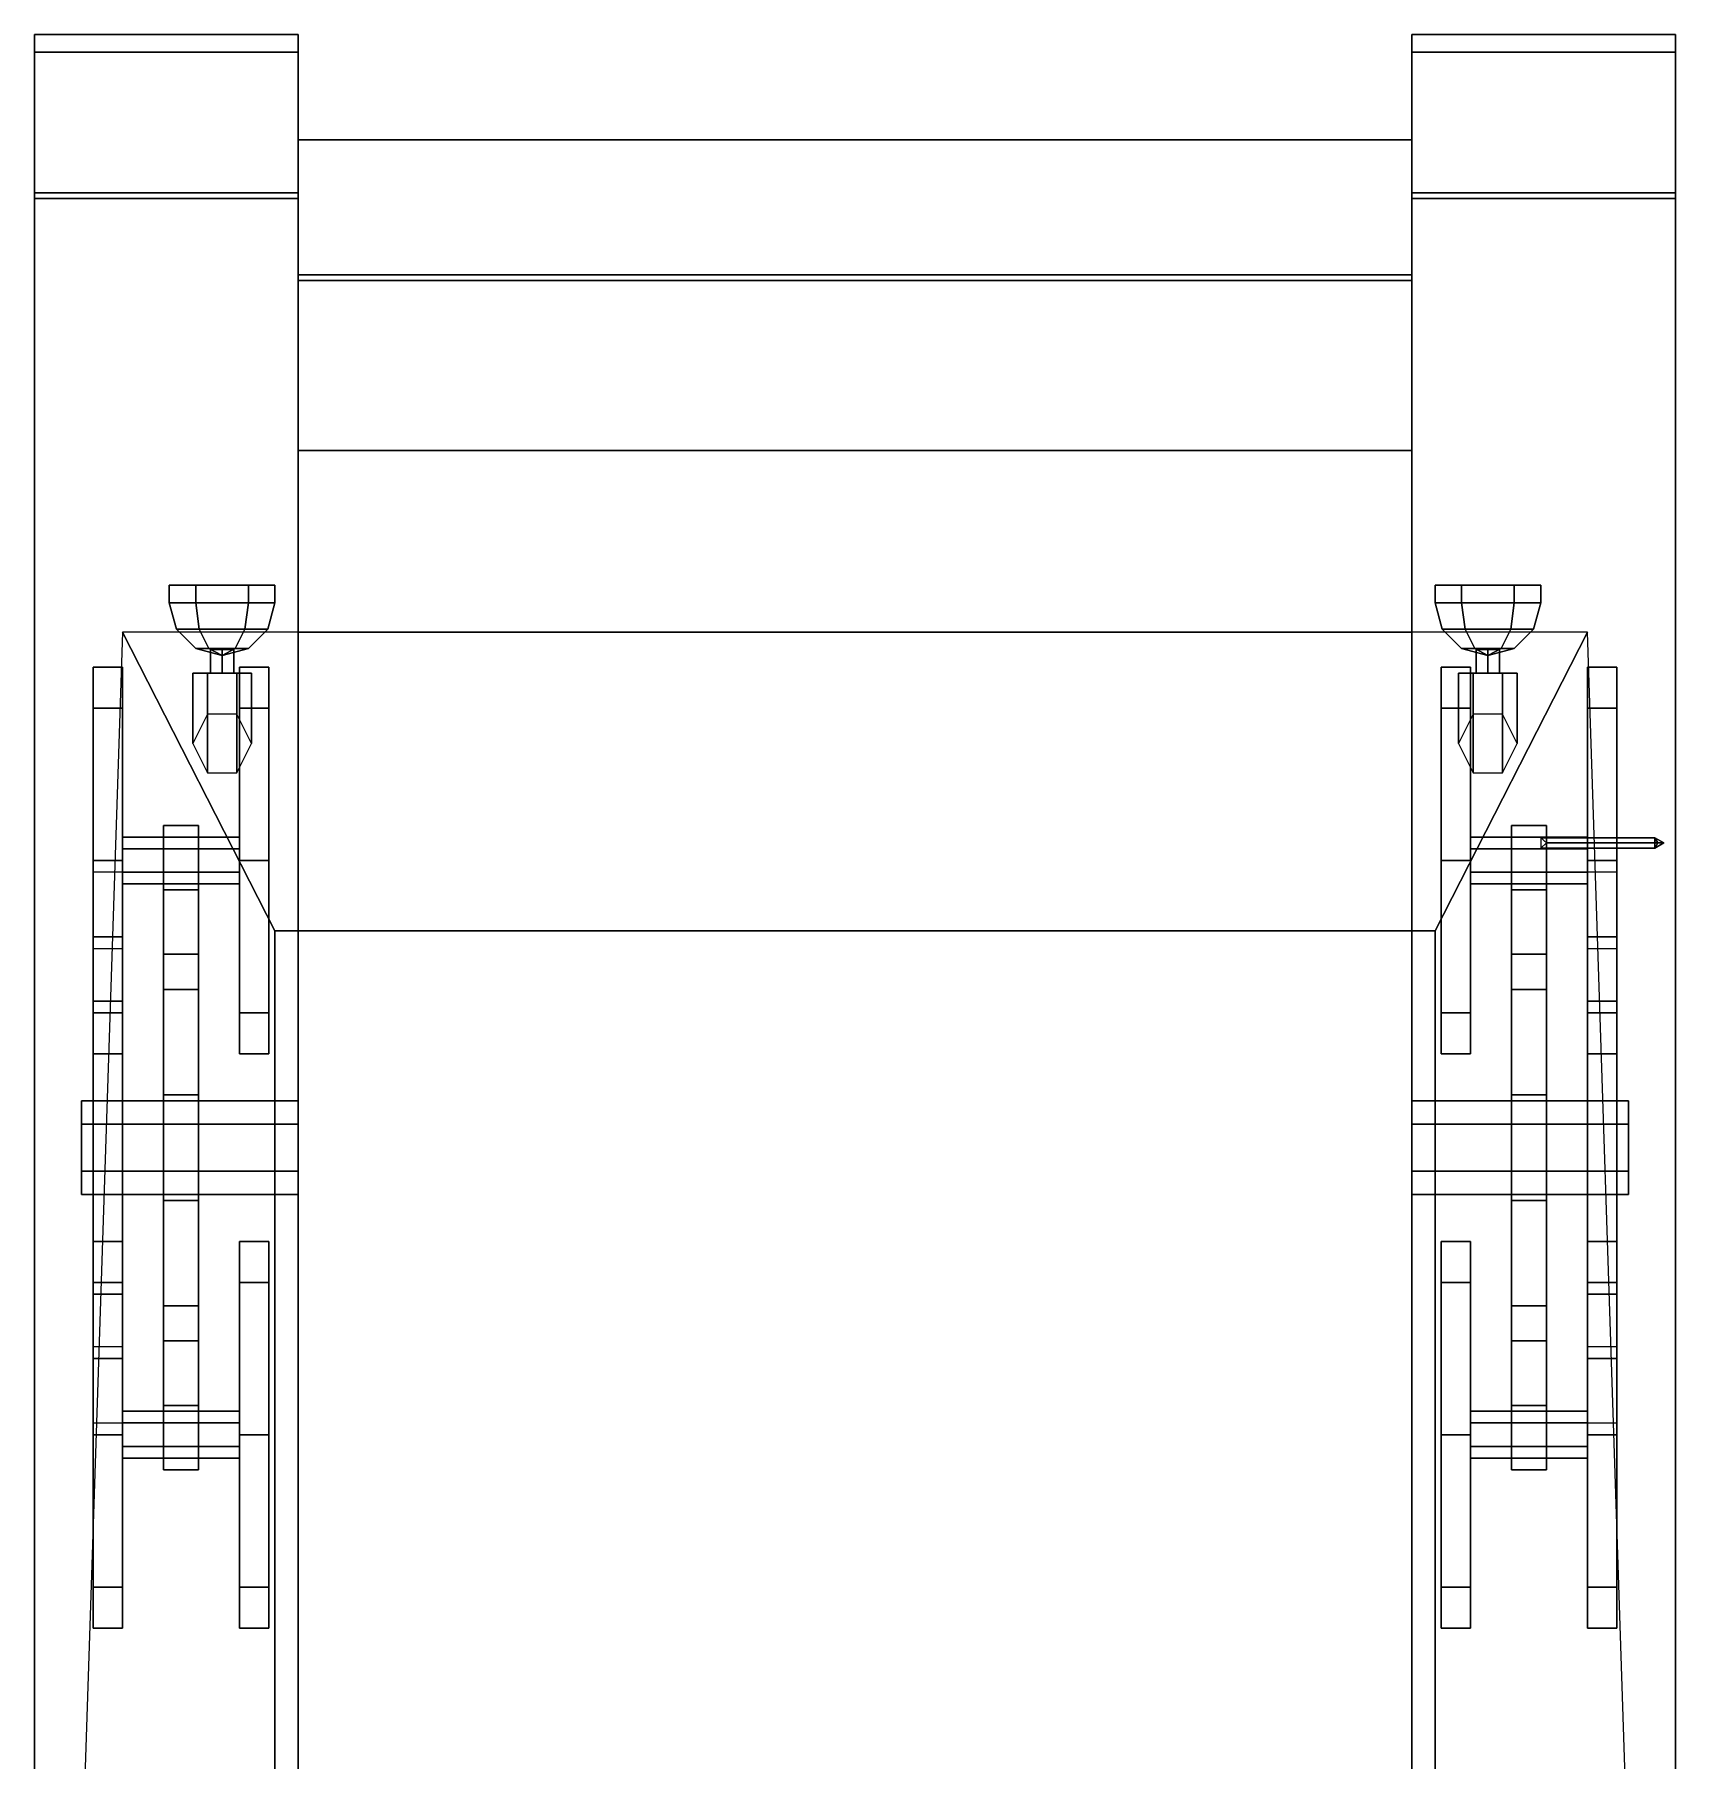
# Model space of a CAD drawing. Extents: x -1.4 to 1.4, y -3.02 to 2.87.
# Drawn here: x -1.4 to 1.4, y -0.076 to 2.87 of the extents above; entities that cross this region are included whole.
import ezdxf

# ---------------------------------------------------------------- set-up
doc = ezdxf.new("R2010")
doc.units = 0
doc.layers.get('0').update_dxf_attribs({"linetype": 'CONTINUOUS'})
doc.layers.add('BOGEY', color=5, linetype='CONTINUOUS')
doc.layers.add('MUDGUARDS', color=6, linetype='CONTINUOUS')

msp = doc.modelspace()

# ---------------------------------------------------------------- linework, layer by layer
for points in [[(-0.95, 2.46, 0.5), (-0.95, 2.16, 0.42), (-0.95, 2.45, 1.19), (-0.95, 2.69, 0.86)], [(-0.95, 2.69, 0.86), (-0.95, 2.45, 1.19), (0.95, 2.45, 1.19), (0.95, 2.69, 0.86)], [(0.95, 2.69, 0.86), (0.95, 2.46, 0.5), (-0.95, 2.46, 0.5), (-0.95, 2.69, 0.86)], [(0.95, 2.45, 1.19), (0.95, 2.16, 0.42), (0.95, 2.46, 0.5), (0.95, 2.69, 0.86)], [(0.95, 2.46, 0.5), (0.95, 2.16, 0.42), (-0.95, 2.16, 0.42), (-0.95, 2.46, 0.5)], [(-0.95, 2.16, 0.42), (-0.95, 1.85, 0.42), (-0.95, 1.85, 1.29), (-0.95, 2.45, 1.19)], [(-0.95, 2.45, 1.19), (-0.95, 1.85, 1.29), (0.95, 1.85, 1.29), (0.95, 2.45, 1.19)], [(0.95, 1.85, 1.29), (0.95, 1.85, 0.42), (0.95, 2.16, 0.42), (0.95, 2.45, 1.19)], [(0.95, 2.16, 0.42), (0.95, -2.16, 0.42), (-0.95, -2.16, 0.42), (-0.95, 2.16, 0.42)], [(-0.99, 1.93, 1.46), (-1.17, 1.93, 1.46), (-1.125, 1.93, 1.5379), (-1.035, 1.93, 1.5379)], [(-1.125, 1.93, 1.5379), (-1.17, 1.93, 1.46), (-1.17, 1.9, 1.46), (-1.125, 1.9, 1.5379)], [(-1.035, 1.93, 1.3821), (-1.125, 1.93, 1.3821), (-1.17, 1.93, 1.46), (-0.99, 1.93, 1.46)], [(-1.17, 1.93, 1.46), (-1.125, 1.93, 1.3821), (-1.125, 1.9, 1.3821), (-1.17, 1.9, 1.46)], [(-1.125, 1.93, 1.3821), (-1.035, 1.93, 1.3821), (-1.035, 1.9, 1.3821), (-1.125, 1.9, 1.3821)], [(-1.035, 1.93, 1.5379), (-1.125, 1.93, 1.5379), (-1.125, 1.9, 1.5379), (-1.035, 1.9, 1.5379)], [(-0.99, 1.93, 1.46), (-1.035, 1.93, 1.5379), (-1.035, 1.9, 1.5379), (-0.99, 1.9, 1.46)], [(-1.035, 1.93, 1.3821), (-0.99, 1.93, 1.46), (-0.99, 1.9, 1.46), (-1.035, 1.9, 1.3821)], [(1.035, 1.93, 1.5379), (0.99, 1.93, 1.46), (0.99, 1.9, 1.46), (1.035, 1.9, 1.5379)], [(0.99, 1.93, 1.46), (1.035, 1.93, 1.3821), (1.035, 1.9, 1.3821), (0.99, 1.9, 1.46)], [(1.17, 1.93, 1.46), (0.99, 1.93, 1.46), (1.035, 1.93, 1.5379), (1.125, 1.93, 1.5379)], [(1.125, 1.93, 1.3821), (1.035, 1.93, 1.3821), (0.99, 1.93, 1.46), (1.17, 1.93, 1.46)], [(1.125, 1.93, 1.5379), (1.035, 1.93, 1.5379), (1.035, 1.9, 1.5379), (1.125, 1.9, 1.5379)], [(1.035, 1.93, 1.3821), (1.125, 1.93, 1.3821), (1.125, 1.9, 1.3821), (1.035, 1.9, 1.3821)], [(1.17, 1.93, 1.46), (1.125, 1.93, 1.5379), (1.125, 1.9, 1.5379), (1.17, 1.9, 1.46)], [(1.125, 1.93, 1.3821), (1.17, 1.93, 1.46), (1.17, 1.9, 1.46), (1.125, 1.9, 1.3821)], [(-1.119, 1.855, 1.5275), (-1.125, 1.9, 1.5379), (-1.17, 1.9, 1.46), (-1.1579, 1.855, 1.46)], [(-1.1579, 1.855, 1.46), (-1.17, 1.9, 1.46), (-1.125, 1.9, 1.3821), (-1.119, 1.855, 1.3925)], [(-1.119, 1.855, 1.3925), (-1.125, 1.9, 1.3821), (-1.035, 1.9, 1.3821), (-1.041, 1.855, 1.3925)], [(-1.041, 1.855, 1.5275), (-1.035, 1.9, 1.5379), (-1.125, 1.9, 1.5379), (-1.119, 1.855, 1.5275)], [(-1.0021, 1.855, 1.46), (-0.99, 1.9, 1.46), (-1.035, 1.9, 1.5379), (-1.041, 1.855, 1.5275)], [(-1.041, 1.855, 1.3925), (-1.035, 1.9, 1.3821), (-0.99, 1.9, 1.46), (-1.0021, 1.855, 1.46)], [(1.0021, 1.855, 1.46), (0.99, 1.9, 1.46), (1.035, 1.9, 1.3821), (1.041, 1.855, 1.3925)], [(1.041, 1.855, 1.5275), (1.035, 1.9, 1.5379), (0.99, 1.9, 1.46), (1.0021, 1.855, 1.46)], [(1.041, 1.855, 1.3925), (1.035, 1.9, 1.3821), (1.125, 1.9, 1.3821), (1.119, 1.855, 1.3925)], [(1.119, 1.855, 1.5275), (1.125, 1.9, 1.5379), (1.035, 1.9, 1.5379), (1.041, 1.855, 1.5275)], [(1.119, 1.855, 1.3925), (1.125, 1.9, 1.3821), (1.17, 1.9, 1.46), (1.1579, 1.855, 1.46)], [(1.1579, 1.855, 1.46), (1.17, 1.9, 1.46), (1.125, 1.9, 1.5379), (1.119, 1.855, 1.5275)], [(-1.25, 1.85, 1.29), (-1.33, -0.59, 1.16), (-0.99, -0.59, 1.76), (-0.99, 1.34, 1.76)], [(0.99, 1.34, 1.76), (1.25, 1.85, 1.29), (-1.25, 1.85, 1.29), (-0.99, 1.34, 1.76)], [(-1.1025, 1.8221, 1.499), (-1.119, 1.855, 1.5275), (-1.1579, 1.855, 1.46), (-1.125, 1.8221, 1.46)], [(-1.125, 1.8221, 1.46), (-1.1579, 1.855, 1.46), (-1.119, 1.855, 1.3925), (-1.1025, 1.8221, 1.421)], [(-1.1025, 1.8221, 1.421), (-1.119, 1.855, 1.3925), (-1.041, 1.855, 1.3925), (-1.0575, 1.8221, 1.421)], [(-1.0575, 1.8221, 1.499), (-1.041, 1.855, 1.5275), (-1.119, 1.855, 1.5275), (-1.1025, 1.8221, 1.499)], [(-1.035, 1.8221, 1.46), (-1.0021, 1.855, 1.46), (-1.041, 1.855, 1.5275), (-1.0575, 1.8221, 1.499)], [(-1.0575, 1.8221, 1.421), (-1.041, 1.855, 1.3925), (-1.0021, 1.855, 1.46), (-1.035, 1.8221, 1.46)], [(-0.95, 1.85, 0.42), (-0.95, -0.59, 0.42), (-0.95, -0.59, 1.16), (-0.95, 1.85, 1.29)], [(0.95, -0.59, 1.16), (0.95, -0.59, 0.42), (0.95, 1.85, 0.42), (0.95, 1.85, 1.29)], [(0.99, -0.59, 1.76), (1.33, -0.59, 1.16), (1.25, 1.85, 1.29), (0.99, 1.34, 1.76)], [(1.035, 1.8221, 1.46), (1.0021, 1.855, 1.46), (1.041, 1.855, 1.3925), (1.0575, 1.8221, 1.421)], [(1.0575, 1.8221, 1.499), (1.041, 1.855, 1.5275), (1.0021, 1.855, 1.46), (1.035, 1.8221, 1.46)], [(1.0575, 1.8221, 1.421), (1.041, 1.855, 1.3925), (1.119, 1.855, 1.3925), (1.1025, 1.8221, 1.421)], [(1.1025, 1.8221, 1.499), (1.119, 1.855, 1.5275), (1.041, 1.855, 1.5275), (1.0575, 1.8221, 1.499)], [(1.1025, 1.8221, 1.421), (1.119, 1.855, 1.3925), (1.1579, 1.855, 1.46), (1.125, 1.8221, 1.46)], [(1.125, 1.8221, 1.46), (1.1579, 1.855, 1.46), (1.119, 1.855, 1.5275), (1.1025, 1.8221, 1.499)], [(-1.08, 1.81, 1.46), (-1.1025, 1.8221, 1.499), (-1.125, 1.8221, 1.46), (-1.08, 1.81, 1.46)], [(-1.08, 1.81, 1.46), (-1.125, 1.8221, 1.46), (-1.1025, 1.8221, 1.421), (-1.08, 1.81, 1.46)], [(-1.08, 1.81, 1.46), (-1.0575, 1.8221, 1.499), (-1.1025, 1.8221, 1.499), (-1.08, 1.81, 1.46)], [(-1.08, 1.81, 1.46), (-1.1025, 1.8221, 1.421), (-1.0575, 1.8221, 1.421), (-1.08, 1.81, 1.46)], [(-1.1, 1.82, 1.46), (-1.08, 1.82, 1.44), (-1.08, 1.78, 1.44), (-1.1, 1.78, 1.46)], [(-1.08, 1.82, 1.48), (-1.1, 1.82, 1.46), (-1.1, 1.78, 1.46), (-1.08, 1.78, 1.48)], [(-1.08, 1.81, 1.46), (-1.035, 1.8221, 1.46), (-1.0575, 1.8221, 1.499), (-1.08, 1.81, 1.46)], [(-1.08, 1.81, 1.46), (-1.0575, 1.8221, 1.421), (-1.035, 1.8221, 1.46), (-1.08, 1.81, 1.46)], [(-1.08, 1.82, 1.44), (-1.06, 1.82, 1.46), (-1.06, 1.78, 1.46), (-1.08, 1.78, 1.44)], [(-1.06, 1.82, 1.46), (-1.08, 1.82, 1.48), (-1.08, 1.78, 1.48), (-1.06, 1.78, 1.46)], [(1.08, 1.81, 1.46), (1.035, 1.8221, 1.46), (1.0575, 1.8221, 1.421), (1.08, 1.81, 1.46)], [(1.08, 1.81, 1.46), (1.0575, 1.8221, 1.499), (1.035, 1.8221, 1.46), (1.08, 1.81, 1.46)], [(1.08, 1.81, 1.46), (1.0575, 1.8221, 1.421), (1.1025, 1.8221, 1.421), (1.08, 1.81, 1.46)], [(1.08, 1.81, 1.46), (1.1025, 1.8221, 1.499), (1.0575, 1.8221, 1.499), (1.08, 1.81, 1.46)], [(1.08, 1.82, 1.48), (1.06, 1.82, 1.46), (1.06, 1.78, 1.46), (1.08, 1.78, 1.48)], [(1.06, 1.82, 1.46), (1.08, 1.82, 1.44), (1.08, 1.78, 1.44), (1.06, 1.78, 1.46)], [(1.08, 1.81, 1.46), (1.1025, 1.8221, 1.421), (1.125, 1.8221, 1.46), (1.08, 1.81, 1.46)], [(1.08, 1.81, 1.46), (1.125, 1.8221, 1.46), (1.1025, 1.8221, 1.499), (1.08, 1.81, 1.46)], [(1.1, 1.82, 1.46), (1.08, 1.82, 1.48), (1.08, 1.78, 1.48), (1.1, 1.78, 1.46)], [(1.08, 1.82, 1.44), (1.1, 1.82, 1.46), (1.1, 1.78, 1.46), (1.08, 1.78, 1.44)], [(-1.03, 1.78, 1.46), (-1.13, 1.78, 1.46), (-1.105, 1.78, 1.5033), (-1.055, 1.78, 1.5033)], [(-1.105, 1.78, 1.5033), (-1.13, 1.78, 1.46), (-1.13, 1.66, 1.46), (-1.105, 1.61, 1.5033)], [(-1.055, 1.78, 1.4167), (-1.105, 1.78, 1.4167), (-1.13, 1.78, 1.46), (-1.03, 1.78, 1.46)], [(-1.13, 1.78, 1.46), (-1.105, 1.78, 1.4167), (-1.105, 1.71, 1.4167), (-1.13, 1.66, 1.46)], [(-1.105, 1.78, 1.4167), (-1.055, 1.78, 1.4167), (-1.055, 1.71, 1.4167), (-1.105, 1.71, 1.4167)], [(-1.055, 1.78, 1.5033), (-1.105, 1.78, 1.5033), (-1.105, 1.61, 1.5033), (-1.055, 1.61, 1.5033)], [(-1.03, 1.78, 1.46), (-1.055, 1.78, 1.5033), (-1.055, 1.61, 1.5033), (-1.03, 1.66, 1.46)], [(-1.055, 1.78, 1.4167), (-1.03, 1.78, 1.46), (-1.03, 1.66, 1.46), (-1.055, 1.71, 1.4167)], [(1.055, 1.78, 1.5033), (1.03, 1.78, 1.46), (1.03, 1.66, 1.46), (1.055, 1.61, 1.5033)], [(1.03, 1.78, 1.46), (1.055, 1.78, 1.4167), (1.055, 1.71, 1.4167), (1.03, 1.66, 1.46)], [(1.13, 1.78, 1.46), (1.03, 1.78, 1.46), (1.055, 1.78, 1.5033), (1.105, 1.78, 1.5033)], [(1.105, 1.78, 1.4167), (1.055, 1.78, 1.4167), (1.03, 1.78, 1.46), (1.13, 1.78, 1.46)], [(1.105, 1.78, 1.5033), (1.055, 1.78, 1.5033), (1.055, 1.61, 1.5033), (1.105, 1.61, 1.5033)], [(1.055, 1.78, 1.4167), (1.105, 1.78, 1.4167), (1.105, 1.71, 1.4167), (1.055, 1.71, 1.4167)], [(1.13, 1.78, 1.46), (1.105, 1.78, 1.5033), (1.105, 1.61, 1.5033), (1.13, 1.66, 1.46)], [(1.105, 1.78, 1.4167), (1.13, 1.78, 1.46), (1.13, 1.66, 1.46), (1.105, 1.71, 1.4167)], [(1.18, 1.49, 1.42), (1.17, 1.4987, 1.43), (1.365, 1.4987, 1.46), (1.38, 1.49, 1.46)], [(1.17, 1.4987, 1.43), (1.17, 1.4813, 1.43), (1.365, 1.4813, 1.46), (1.365, 1.4987, 1.46)], [(1.17, 1.4813, 1.43), (1.18, 1.49, 1.42), (1.38, 1.49, 1.46), (1.365, 1.4813, 1.46)], [(1.38, 1.49, 1.46), (1.365, 1.4987, 1.46), (1.37, 1.49, 3.28)], [(1.365, 1.4987, 1.46), (1.365, 1.4813, 1.46), (1.37, 1.49, 3.28)], [(1.365, 1.4813, 1.46), (1.38, 1.49, 1.46), (1.37, 1.49, 3.28)], [(-0.99, 1.34, 1.76), (-0.99, -0.59, 1.76), (0.99, -0.59, 1.76), (0.99, 1.34, 1.76)]]:
    msp.add_3dface(points)
at = {"layer": 'BOGEY'}
for points in [[(-1.25, 1.72, 0.32), (-1.25, 1.79, 0.27), (-1.3, 1.79, 0.27), (-1.3, 1.72, 0.32)], [(-1.3, 1.72, 0.17), (-1.3, 1.79, 0.22), (-1.25, 1.79, 0.22), (-1.25, 1.72, 0.17)], [(-1.25, 1.79, 0.27), (-1.25, 1.79, 0.22), (-1.3, 1.79, 0.22), (-1.3, 1.79, 0.27)], [(-1.3, 1.79, 0.27), (-1.3, 1.79, 0.22), (-1.3, 1.72, 0.17), (-1.3, 1.72, 0.32)], [(-1.25, 1.72, 0.17), (-1.25, 1.79, 0.22), (-1.25, 1.79, 0.27), (-1.25, 1.72, 0.32)], [(-1.05, 1.79, 0.27), (-1.05, 1.79, 0.22), (-1.05, 1.72, 0.17), (-1.05, 1.72, 0.32)], [(-1, 1.72, 0.32), (-1, 1.79, 0.27), (-1.05, 1.79, 0.27), (-1.05, 1.72, 0.32)], [(-1, 1.79, 0.27), (-1, 1.79, 0.22), (-1.05, 1.79, 0.22), (-1.05, 1.79, 0.27)], [(-1.05, 1.72, 0.17), (-1.05, 1.79, 0.22), (-1, 1.79, 0.22), (-1, 1.72, 0.17)], [(-1, 1.72, 0.17), (-1, 1.79, 0.22), (-1, 1.79, 0.27), (-1, 1.72, 0.32)], [(1.05, 1.72, 0.32), (1.05, 1.79, 0.27), (1, 1.79, 0.27), (1, 1.72, 0.32)], [(1, 1.79, 0.27), (1, 1.79, 0.22), (1, 1.72, 0.17), (1, 1.72, 0.32)], [(1, 1.72, 0.17), (1, 1.79, 0.22), (1.05, 1.79, 0.22), (1.05, 1.72, 0.17)], [(1.05, 1.79, 0.27), (1.05, 1.79, 0.22), (1, 1.79, 0.22), (1, 1.79, 0.27)], [(1.05, 1.72, 0.17), (1.05, 1.79, 0.22), (1.05, 1.79, 0.27), (1.05, 1.72, 0.32)], [(1.25, 1.79, 0.27), (1.25, 1.79, 0.22), (1.25, 1.72, 0.17), (1.25, 1.72, 0.32)], [(1.3, 1.72, 0.32), (1.3, 1.79, 0.27), (1.25, 1.79, 0.27), (1.25, 1.72, 0.32)], [(1.3, 1.79, 0.27), (1.3, 1.79, 0.22), (1.25, 1.79, 0.22), (1.25, 1.79, 0.27)], [(1.25, 1.72, 0.17), (1.25, 1.79, 0.22), (1.3, 1.79, 0.22), (1.3, 1.72, 0.17)], [(1.3, 1.72, 0.17), (1.3, 1.79, 0.22), (1.3, 1.79, 0.27), (1.3, 1.72, 0.32)], [(-1.3, 1.72, 0.32), (-1.3, 1.2, 0.32), (-1.3, 1.2, 0.32), (-1.3, 1.46, 0.42)], [(-1.25, 1.46, 0.42), (-1.25, 1.72, 0.32), (-1.3, 1.72, 0.32), (-1.3, 1.46, 0.42)], [(-1.3, 1.2, 0.17), (-1.3, 1.72, 0.17), (-1.25, 1.72, 0.17), (-1.25, 1.2, 0.17)], [(-1.3, 1.72, 0.32), (-1.3, 1.72, 0.17), (-1.3, 1.2, 0.17), (-1.3, 1.2, 0.32)], [(-1.25, 1.2, 0.32), (-1.25, 1.2, 0.32), (-1.25, 1.72, 0.32), (-1.25, 1.46, 0.42)], [(-1.25, 1.2, 0.17), (-1.25, 1.72, 0.17), (-1.25, 1.72, 0.32), (-1.25, 1.2, 0.32)], [(-1.05, 1.72, 0.32), (-1.05, 1.2, 0.32), (-1.05, 1.2, 0.32), (-1.05, 1.46, 0.42)], [(-1, 1.46, 0.42), (-1, 1.72, 0.32), (-1.05, 1.72, 0.32), (-1.05, 1.46, 0.42)], [(-1.05, 1.72, 0.32), (-1.05, 1.72, 0.17), (-1.05, 1.2, 0.17), (-1.05, 1.2, 0.32)], [(-1.05, 1.2, 0.17), (-1.05, 1.72, 0.17), (-1, 1.72, 0.17), (-1, 1.2, 0.17)], [(-1, 1.2, 0.32), (-1, 1.2, 0.32), (-1, 1.72, 0.32), (-1, 1.46, 0.42)], [(-1, 1.2, 0.17), (-1, 1.72, 0.17), (-1, 1.72, 0.32), (-1, 1.2, 0.32)], [(1.05, 1.46, 0.42), (1.05, 1.72, 0.32), (1, 1.72, 0.32), (1, 1.46, 0.42)], [(1, 1.72, 0.32), (1, 1.72, 0.32), (1, 1.2, 0.32), (1, 1.46, 0.42)], [(1, 1.72, 0.17), (1, 1.2, 0.17), (1, 1.2, 0.32), (1, 1.72, 0.32)], [(1.05, 1.72, 0.17), (1.05, 1.2, 0.17), (1, 1.2, 0.17), (1, 1.72, 0.17)], [(1.05, 1.2, 0.32), (1.05, 1.72, 0.32), (1.05, 1.72, 0.32), (1.05, 1.46, 0.42)], [(1.05, 1.2, 0.32), (1.05, 1.2, 0.17), (1.05, 1.72, 0.17), (1.05, 1.72, 0.32)], [(1.3, 1.46, 0.42), (1.3, 1.72, 0.32), (1.25, 1.72, 0.32), (1.25, 1.46, 0.42)], [(1.25, 1.72, 0.32), (1.25, 1.72, 0.32), (1.25, 1.2, 0.32), (1.25, 1.46, 0.42)], [(1.25, 1.72, 0.17), (1.25, 1.2, 0.17), (1.25, 1.2, 0.32), (1.25, 1.72, 0.32)], [(1.3, 1.72, 0.17), (1.3, 1.2, 0.17), (1.25, 1.2, 0.17), (1.25, 1.72, 0.17)], [(1.3, 1.2, 0.32), (1.3, 1.72, 0.32), (1.3, 1.72, 0.32), (1.3, 1.46, 0.42)], [(1.3, 1.2, 0.32), (1.3, 1.2, 0.17), (1.3, 1.72, 0.17), (1.3, 1.72, 0.32)], [(-1.18, 1.52, 0.61), (-1.18, 0.42, 0.61), (-1.18, 0.64, 0.71), (-1.18, 1.3, 0.71)], [(-1.12, 1.3, 0.71), (-1.12, 1.52, 0.61), (-1.18, 1.52, 0.61), (-1.18, 1.3, 0.71)], [(-1.18, 1.52, 0.38), (-1.18, 1.41, 0.38), (-1.18, 1.41, 0.61), (-1.18, 1.52, 0.61)], [(-1.12, 1.52, 0.61), (-1.12, 1.52, 0.38), (-1.18, 1.52, 0.38), (-1.18, 1.52, 0.61)], [(-1.12, 0.64, 0.71), (-1.12, 0.42, 0.61), (-1.12, 1.52, 0.61), (-1.12, 1.3, 0.71)], [(-1.12, 1.41, 0.61), (-1.12, 1.41, 0.38), (-1.12, 1.52, 0.38), (-1.12, 1.52, 0.61)], [(1.18, 1.52, 0.61), (1.18, 1.52, 0.38), (1.12, 1.52, 0.38), (1.12, 1.52, 0.61)], [(1.12, 1.52, 0.61), (1.12, 1.52, 0.38), (1.12, 1.41, 0.38), (1.12, 1.41, 0.61)], [(1.18, 1.3, 0.71), (1.18, 1.52, 0.61), (1.12, 1.52, 0.61), (1.12, 1.3, 0.71)], [(1.12, 1.3, 0.71), (1.12, 1.52, 0.61), (1.12, 0.42, 0.61), (1.12, 0.64, 0.71)], [(1.18, 1.41, 0.38), (1.18, 1.52, 0.38), (1.18, 1.52, 0.61), (1.18, 1.41, 0.61)], [(1.18, 0.42, 0.61), (1.18, 1.52, 0.61), (1.18, 1.3, 0.71), (1.18, 0.64, 0.71)], [(-1.05, 1.48, 0.3846), (-1.05, 1.5, 0.35), (-1.25, 1.5, 0.35), (-1.25, 1.48, 0.3846)], [(-1.05, 1.5, 0.35), (-1.05, 1.48, 0.3154), (-1.25, 1.48, 0.3154), (-1.25, 1.5, 0.35)], [(-1.05, 1.44, 0.3846), (-1.05, 1.48, 0.3846), (-1.25, 1.48, 0.3846), (-1.25, 1.44, 0.3846)], [(-1.05, 1.48, 0.3154), (-1.05, 1.44, 0.3154), (-1.25, 1.44, 0.3154), (-1.25, 1.48, 0.3154)], [(1.25, 1.48, 0.3846), (1.25, 1.5, 0.35), (1.05, 1.5, 0.35), (1.05, 1.48, 0.3846)], [(1.25, 1.5, 0.35), (1.25, 1.48, 0.3154), (1.05, 1.48, 0.3154), (1.05, 1.5, 0.35)], [(1.25, 1.44, 0.3846), (1.25, 1.48, 0.3846), (1.05, 1.48, 0.3846), (1.05, 1.44, 0.3846)], [(1.25, 1.48, 0.3154), (1.25, 1.44, 0.3154), (1.05, 1.44, 0.3154), (1.05, 1.48, 0.3154)], [(-1.3, 1.46, 0.42), (-1.3, 1.2, 0.32), (-1.25, 1.2, 0.32), (-1.25, 1.46, 0.42)], [(-1.05, 1.46, 0.42), (-1.05, 1.2, 0.32), (-1, 1.2, 0.32), (-1, 1.46, 0.42)], [(1, 1.46, 0.42), (1, 1.2, 0.32), (1.05, 1.2, 0.32), (1.05, 1.46, 0.42)], [(1.25, 1.46, 0.42), (1.25, 1.2, 0.32), (1.3, 1.2, 0.32), (1.3, 1.46, 0.42)], [(-1.25, 1.33, 0.51), (-1.25, 1.44, 0.41), (-1.3, 1.44, 0.41), (-1.3, 1.33, 0.51)], [(-1.3, 1.44, 0.41), (-1.3, 1.31, 0.36), (-1.3, 1.22, 0.41), (-1.3, 1.33, 0.51)], [(-1.25, 1.22, 0.41), (-1.25, 1.31, 0.36), (-1.25, 1.44, 0.41), (-1.25, 1.33, 0.51)], [(-1.05, 1.42, 0.35), (-1.05, 1.44, 0.3846), (-1.25, 1.44, 0.3846), (-1.25, 1.42, 0.35)], [(-1.05, 1.44, 0.3154), (-1.05, 1.42, 0.35), (-1.25, 1.42, 0.35), (-1.25, 1.44, 0.3154)], [(1.25, 1.42, 0.35), (1.25, 1.44, 0.3846), (1.05, 1.44, 0.3846), (1.05, 1.42, 0.35)], [(1.25, 1.44, 0.3154), (1.25, 1.42, 0.35), (1.05, 1.42, 0.35), (1.05, 1.44, 0.3154)], [(1.25, 1.44, 0.41), (1.25, 1.31, 0.36), (1.25, 1.22, 0.41), (1.25, 1.33, 0.51)], [(1.3, 1.33, 0.51), (1.3, 1.44, 0.41), (1.25, 1.44, 0.41), (1.25, 1.33, 0.51)], [(1.3, 1.22, 0.41), (1.3, 1.31, 0.36), (1.3, 1.44, 0.41), (1.3, 1.33, 0.51)], [(-1.12, 1.41, 0.61), (-1.12, 0.53, 0.61), (-1.18, 0.53, 0.61), (-1.18, 1.41, 0.61)], [(-1.18, 1.41, 0.61), (-1.18, 1.41, 0.38), (-1.12, 1.41, 0.38), (-1.12, 1.41, 0.61)], [(1.12, 1.41, 0.61), (1.12, 1.41, 0.38), (1.18, 1.41, 0.38), (1.18, 1.41, 0.61)], [(1.12, 0.53, 0.61), (1.12, 1.41, 0.61), (1.18, 1.41, 0.61), (1.18, 0.53, 0.61)], [(-1.3, 1.33, 0.51), (-1.3, 1.22, 0.41), (-1.3, 1.22, 0.41), (-1.3, 1.22, 0.55)], [(-1.25, 1.22, 0.55), (-1.25, 1.33, 0.51), (-1.3, 1.33, 0.51), (-1.3, 1.22, 0.55)], [(-1.25, 1.22, 0.41), (-1.25, 1.22, 0.41), (-1.25, 1.33, 0.51), (-1.25, 1.22, 0.55)], [(1.25, 1.33, 0.51), (1.25, 1.22, 0.41), (1.25, 1.22, 0.41), (1.25, 1.22, 0.55)], [(1.3, 1.22, 0.55), (1.3, 1.33, 0.51), (1.25, 1.33, 0.51), (1.25, 1.22, 0.55)], [(1.3, 1.22, 0.41), (1.3, 1.22, 0.41), (1.3, 1.33, 0.51), (1.3, 1.22, 0.55)], [(-1.3, 1.22, 0.41), (-1.3, 1.31, 0.36), (-1.25, 1.31, 0.36), (-1.25, 1.22, 0.41)], [(-1.18, 1.3, 0.71), (-1.18, 1.24, 0.71), (-1.12, 1.24, 0.71), (-1.12, 1.3, 0.71)], [(1.18, 1.24, 0.71), (1.18, 1.3, 0.71), (1.12, 1.3, 0.71), (1.12, 1.24, 0.71)], [(1.25, 1.22, 0.41), (1.25, 1.31, 0.36), (1.3, 1.31, 0.36), (1.3, 1.22, 0.41)], [(-1.18, 1.24, 0.71), (-1.18, 0.7, 0.71), (-1.18, 0.88, 0.8), (-1.18, 1.06, 0.8)], [(-1.12, 1.06, 0.8), (-1.12, 1.24, 0.71), (-1.18, 1.24, 0.71), (-1.18, 1.06, 0.8)], [(-1.12, 0.88, 0.8), (-1.12, 0.7, 0.71), (-1.12, 1.24, 0.71), (-1.12, 1.06, 0.8)], [(1.18, 1.06, 0.8), (1.18, 1.24, 0.71), (1.12, 1.24, 0.71), (1.12, 1.06, 0.8)], [(1.12, 1.06, 0.8), (1.12, 1.24, 0.71), (1.12, 0.7, 0.71), (1.12, 0.88, 0.8)], [(1.18, 0.7, 0.71), (1.18, 1.24, 0.71), (1.18, 1.06, 0.8), (1.18, 0.88, 0.8)], [(-1.3, 1.22, 0.55), (-1.3, 1.22, 0.41), (-1.3, 0.72, 0.41), (-1.3, 0.72, 0.55)], [(-1.25, 0.72, 0.55), (-1.25, 1.22, 0.55), (-1.3, 1.22, 0.55), (-1.3, 0.72, 0.55)], [(-1.3, 0.72, 0.41), (-1.3, 1.22, 0.41), (-1.25, 1.22, 0.41), (-1.25, 0.72, 0.41)], [(-1.25, 0.72, 0.41), (-1.25, 1.22, 0.41), (-1.25, 1.22, 0.55), (-1.25, 0.72, 0.55)], [(1.25, 1.22, 0.41), (1.25, 0.72, 0.41), (1.25, 0.72, 0.55), (1.25, 1.22, 0.55)], [(1.3, 1.22, 0.41), (1.3, 0.72, 0.41), (1.25, 0.72, 0.41), (1.25, 1.22, 0.41)], [(1.25, 1.22, 0.55), (1.25, 0.72, 0.55), (1.3, 0.72, 0.55), (1.3, 1.22, 0.55)], [(1.3, 0.72, 0.55), (1.3, 0.72, 0.41), (1.3, 1.22, 0.41), (1.3, 1.22, 0.55)], [(-1.3, 1.2, 0.17), (-1.3, 1.13, 0.22), (-1.3, 1.13, 0.27), (-1.3, 1.2, 0.32)], [(-1.25, 1.2, 0.17), (-1.25, 1.13, 0.22), (-1.3, 1.13, 0.22), (-1.3, 1.2, 0.17)], [(-1.3, 1.2, 0.32), (-1.3, 1.13, 0.27), (-1.25, 1.13, 0.27), (-1.25, 1.2, 0.32)], [(-1.25, 1.13, 0.27), (-1.25, 1.13, 0.22), (-1.25, 1.2, 0.17), (-1.25, 1.2, 0.32)], [(-1.05, 1.2, 0.17), (-1.05, 1.13, 0.22), (-1.05, 1.13, 0.27), (-1.05, 1.2, 0.32)], [(-1.05, 1.2, 0.32), (-1.05, 1.13, 0.27), (-1, 1.13, 0.27), (-1, 1.2, 0.32)], [(-1, 1.2, 0.17), (-1, 1.13, 0.22), (-1.05, 1.13, 0.22), (-1.05, 1.2, 0.17)], [(-1, 1.13, 0.27), (-1, 1.13, 0.22), (-1, 1.2, 0.17), (-1, 1.2, 0.32)], [(1, 1.2, 0.32), (1, 1.13, 0.27), (1.05, 1.13, 0.27), (1.05, 1.2, 0.32)], [(1, 1.2, 0.17), (1, 1.13, 0.22), (1, 1.13, 0.27), (1, 1.2, 0.32)], [(1.05, 1.2, 0.17), (1.05, 1.13, 0.22), (1, 1.13, 0.22), (1, 1.2, 0.17)], [(1.05, 1.13, 0.27), (1.05, 1.13, 0.22), (1.05, 1.2, 0.17), (1.05, 1.2, 0.32)], [(1.25, 1.2, 0.17), (1.25, 1.13, 0.22), (1.25, 1.13, 0.27), (1.25, 1.2, 0.32)], [(1.25, 1.2, 0.32), (1.25, 1.13, 0.27), (1.3, 1.13, 0.27), (1.3, 1.2, 0.32)], [(1.3, 1.2, 0.17), (1.3, 1.13, 0.22), (1.25, 1.13, 0.22), (1.25, 1.2, 0.17)], [(1.3, 1.13, 0.27), (1.3, 1.13, 0.22), (1.3, 1.2, 0.17), (1.3, 1.2, 0.32)], [(-1.3, 1.13, 0.27), (-1.3, 1.13, 0.22), (-1.25, 1.13, 0.22), (-1.25, 1.13, 0.27)], [(-1.05, 1.13, 0.27), (-1.05, 1.13, 0.22), (-1, 1.13, 0.22), (-1, 1.13, 0.27)], [(1, 1.13, 0.27), (1, 1.13, 0.22), (1.05, 1.13, 0.22), (1.05, 1.13, 0.27)], [(1.25, 1.13, 0.27), (1.25, 1.13, 0.22), (1.3, 1.13, 0.22), (1.3, 1.13, 0.27)], [(-0.95, 1.01, 0.5793), (-0.95, 1.05, 0.51), (-1.32, 1.05, 0.51), (-1.32, 1.01, 0.5793)], [(-0.95, 1.05, 0.51), (-0.95, 1.01, 0.4407), (-1.32, 1.01, 0.4407), (-1.32, 1.05, 0.51)], [(-1.32, 0.93, 0.5793), (-1.32, 1.01, 0.5793), (-1.32, 1.05, 0.51), (-1.32, 0.89, 0.51)], [(-1.32, 0.89, 0.51), (-1.32, 1.05, 0.51), (-1.32, 1.01, 0.4407), (-1.32, 0.93, 0.4407)], [(-1.18, 1.06, 0.8), (-1.18, 0.88, 0.8), (-1.12, 0.88, 0.8), (-1.12, 1.06, 0.8)], [(0.95, 1.05, 0.51), (0.95, 1.01, 0.5793), (1.32, 1.01, 0.5793), (1.32, 1.05, 0.51)], [(0.95, 1.01, 0.4407), (0.95, 1.05, 0.51), (1.32, 1.05, 0.51), (1.32, 1.01, 0.4407)], [(1.18, 0.88, 0.8), (1.18, 1.06, 0.8), (1.12, 1.06, 0.8), (1.12, 0.88, 0.8)], [(1.32, 1.01, 0.5793), (1.32, 0.93, 0.5793), (1.32, 0.89, 0.51), (1.32, 1.05, 0.51)], [(1.32, 1.05, 0.51), (1.32, 0.89, 0.51), (1.32, 0.93, 0.4407), (1.32, 1.01, 0.4407)], [(-0.95, 0.93, 0.5793), (-0.95, 1.01, 0.5793), (-1.32, 1.01, 0.5793), (-1.32, 0.93, 0.5793)], [(-0.95, 1.01, 0.4407), (-0.95, 0.93, 0.4407), (-1.32, 0.93, 0.4407), (-1.32, 1.01, 0.4407)], [(0.95, 0.93, 0.4407), (0.95, 1.01, 0.4407), (1.32, 1.01, 0.4407), (1.32, 0.93, 0.4407)], [(0.95, 1.01, 0.5793), (0.95, 0.93, 0.5793), (1.32, 0.93, 0.5793), (1.32, 1.01, 0.5793)], [(-0.95, 0.89, 0.51), (-0.95, 0.93, 0.5793), (-1.32, 0.93, 0.5793), (-1.32, 0.89, 0.51)], [(-0.95, 0.93, 0.4407), (-0.95, 0.89, 0.51), (-1.32, 0.89, 0.51), (-1.32, 0.93, 0.4407)], [(0.95, 0.93, 0.5793), (0.95, 0.89, 0.51), (1.32, 0.89, 0.51), (1.32, 0.93, 0.5793)], [(0.95, 0.89, 0.51), (0.95, 0.93, 0.4407), (1.32, 0.93, 0.4407), (1.32, 0.89, 0.51)], [(-1.18, 0.88, 0.8), (-1.18, 0.7, 0.71), (-1.12, 0.7, 0.71), (-1.12, 0.88, 0.8)], [(1.12, 0.88, 0.8), (1.12, 0.7, 0.71), (1.18, 0.7, 0.71), (1.18, 0.88, 0.8)], [(-1.25, 0.74, 0.32), (-1.25, 0.81, 0.27), (-1.3, 0.81, 0.27), (-1.3, 0.74, 0.32)], [(-1.3, 0.81, 0.27), (-1.3, 0.81, 0.22), (-1.3, 0.74, 0.17), (-1.3, 0.74, 0.32)], [(-1.3, 0.74, 0.17), (-1.3, 0.81, 0.22), (-1.25, 0.81, 0.22), (-1.25, 0.74, 0.17)], [(-1.25, 0.81, 0.27), (-1.25, 0.81, 0.22), (-1.3, 0.81, 0.22), (-1.3, 0.81, 0.27)], [(-1.25, 0.74, 0.17), (-1.25, 0.81, 0.22), (-1.25, 0.81, 0.27), (-1.25, 0.74, 0.32)], [(-1.05, 0.81, 0.27), (-1.05, 0.81, 0.22), (-1.05, 0.74, 0.17), (-1.05, 0.74, 0.32)], [(-1, 0.74, 0.32), (-1, 0.81, 0.27), (-1.05, 0.81, 0.27), (-1.05, 0.74, 0.32)], [(-1, 0.81, 0.27), (-1, 0.81, 0.22), (-1.05, 0.81, 0.22), (-1.05, 0.81, 0.27)], [(-1.05, 0.74, 0.17), (-1.05, 0.81, 0.22), (-1, 0.81, 0.22), (-1, 0.74, 0.17)], [(-1, 0.74, 0.17), (-1, 0.81, 0.22), (-1, 0.81, 0.27), (-1, 0.74, 0.32)], [(1, 0.81, 0.27), (1, 0.81, 0.22), (1, 0.74, 0.17), (1, 0.74, 0.32)], [(1.05, 0.74, 0.32), (1.05, 0.81, 0.27), (1, 0.81, 0.27), (1, 0.74, 0.32)], [(1.05, 0.81, 0.27), (1.05, 0.81, 0.22), (1, 0.81, 0.22), (1, 0.81, 0.27)], [(1, 0.74, 0.17), (1, 0.81, 0.22), (1.05, 0.81, 0.22), (1.05, 0.74, 0.17)], [(1.05, 0.74, 0.17), (1.05, 0.81, 0.22), (1.05, 0.81, 0.27), (1.05, 0.74, 0.32)], [(1.3, 0.74, 0.32), (1.3, 0.81, 0.27), (1.25, 0.81, 0.27), (1.25, 0.74, 0.32)], [(1.25, 0.81, 0.27), (1.25, 0.81, 0.22), (1.25, 0.74, 0.17), (1.25, 0.74, 0.32)], [(1.25, 0.74, 0.17), (1.25, 0.81, 0.22), (1.3, 0.81, 0.22), (1.3, 0.74, 0.17)], [(1.3, 0.81, 0.27), (1.3, 0.81, 0.22), (1.25, 0.81, 0.22), (1.25, 0.81, 0.27)], [(1.3, 0.74, 0.17), (1.3, 0.81, 0.22), (1.3, 0.81, 0.27), (1.3, 0.74, 0.32)], [(-1.25, 0.48, 0.42), (-1.25, 0.74, 0.32), (-1.3, 0.74, 0.32), (-1.3, 0.48, 0.42)], [(-1.3, 0.74, 0.32), (-1.3, 0.22, 0.32), (-1.3, 0.22, 0.32), (-1.3, 0.48, 0.42)], [(-1.3, 0.74, 0.32), (-1.3, 0.74, 0.17), (-1.3, 0.22, 0.17), (-1.3, 0.22, 0.32)], [(-1.3, 0.22, 0.17), (-1.3, 0.74, 0.17), (-1.25, 0.74, 0.17), (-1.25, 0.22, 0.17)], [(-1.25, 0.22, 0.32), (-1.25, 0.22, 0.32), (-1.25, 0.74, 0.32), (-1.25, 0.48, 0.42)], [(-1.25, 0.22, 0.17), (-1.25, 0.74, 0.17), (-1.25, 0.74, 0.32), (-1.25, 0.22, 0.32)], [(-1.05, 0.74, 0.32), (-1.05, 0.22, 0.32), (-1.05, 0.22, 0.32), (-1.05, 0.48, 0.42)], [(-1, 0.48, 0.42), (-1, 0.74, 0.32), (-1.05, 0.74, 0.32), (-1.05, 0.48, 0.42)], [(-1.05, 0.74, 0.32), (-1.05, 0.74, 0.17), (-1.05, 0.22, 0.17), (-1.05, 0.22, 0.32)], [(-1.05, 0.22, 0.17), (-1.05, 0.74, 0.17), (-1, 0.74, 0.17), (-1, 0.22, 0.17)], [(-1, 0.22, 0.32), (-1, 0.22, 0.32), (-1, 0.74, 0.32), (-1, 0.48, 0.42)], [(-1, 0.22, 0.17), (-1, 0.74, 0.17), (-1, 0.74, 0.32), (-1, 0.22, 0.32)], [(1, 0.74, 0.32), (1, 0.74, 0.32), (1, 0.22, 0.32), (1, 0.48, 0.42)], [(1.05, 0.48, 0.42), (1.05, 0.74, 0.32), (1, 0.74, 0.32), (1, 0.48, 0.42)], [(1, 0.74, 0.17), (1, 0.22, 0.17), (1, 0.22, 0.32), (1, 0.74, 0.32)], [(1.05, 0.74, 0.17), (1.05, 0.22, 0.17), (1, 0.22, 0.17), (1, 0.74, 0.17)], [(1.05, 0.22, 0.32), (1.05, 0.74, 0.32), (1.05, 0.74, 0.32), (1.05, 0.48, 0.42)], [(1.05, 0.22, 0.32), (1.05, 0.22, 0.17), (1.05, 0.74, 0.17), (1.05, 0.74, 0.32)], [(1.3, 0.48, 0.42), (1.3, 0.74, 0.32), (1.25, 0.74, 0.32), (1.25, 0.48, 0.42)], [(1.25, 0.74, 0.32), (1.25, 0.74, 0.32), (1.25, 0.22, 0.32), (1.25, 0.48, 0.42)], [(1.25, 0.74, 0.17), (1.25, 0.22, 0.17), (1.25, 0.22, 0.32), (1.25, 0.74, 0.32)], [(1.3, 0.74, 0.17), (1.3, 0.22, 0.17), (1.25, 0.22, 0.17), (1.25, 0.74, 0.17)], [(1.3, 0.22, 0.32), (1.3, 0.74, 0.32), (1.3, 0.74, 0.32), (1.3, 0.48, 0.42)], [(1.3, 0.22, 0.32), (1.3, 0.22, 0.17), (1.3, 0.74, 0.17), (1.3, 0.74, 0.32)], [(-1.3, 0.72, 0.41), (-1.3, 0.72, 0.41), (-1.3, 0.61, 0.51), (-1.3, 0.72, 0.55)], [(-1.3, 0.72, 0.41), (-1.3, 0.63, 0.36), (-1.3, 0.5, 0.41), (-1.3, 0.61, 0.51)], [(-1.3, 0.72, 0.55), (-1.3, 0.61, 0.51), (-1.25, 0.61, 0.51), (-1.25, 0.72, 0.55)], [(-1.25, 0.72, 0.41), (-1.25, 0.63, 0.36), (-1.3, 0.63, 0.36), (-1.3, 0.72, 0.41)], [(-1.25, 0.61, 0.51), (-1.25, 0.72, 0.41), (-1.25, 0.72, 0.41), (-1.25, 0.72, 0.55)], [(-1.25, 0.5, 0.41), (-1.25, 0.63, 0.36), (-1.25, 0.72, 0.41), (-1.25, 0.61, 0.51)], [(1.25, 0.72, 0.41), (1.25, 0.72, 0.41), (1.25, 0.61, 0.51), (1.25, 0.72, 0.55)], [(1.25, 0.72, 0.41), (1.25, 0.63, 0.36), (1.25, 0.5, 0.41), (1.25, 0.61, 0.51)], [(1.3, 0.72, 0.41), (1.3, 0.63, 0.36), (1.25, 0.63, 0.36), (1.25, 0.72, 0.41)], [(1.25, 0.72, 0.55), (1.25, 0.61, 0.51), (1.3, 0.61, 0.51), (1.3, 0.72, 0.55)], [(1.3, 0.61, 0.51), (1.3, 0.72, 0.41), (1.3, 0.72, 0.41), (1.3, 0.72, 0.55)], [(1.3, 0.5, 0.41), (1.3, 0.63, 0.36), (1.3, 0.72, 0.41), (1.3, 0.61, 0.51)], [(-1.18, 0.7, 0.71), (-1.18, 0.64, 0.71), (-1.12, 0.64, 0.71), (-1.12, 0.7, 0.71)], [(1.18, 0.64, 0.71), (1.18, 0.7, 0.71), (1.12, 0.7, 0.71), (1.12, 0.64, 0.71)], [(-1.18, 0.64, 0.71), (-1.18, 0.42, 0.61), (-1.12, 0.42, 0.61), (-1.12, 0.64, 0.71)], [(1.12, 0.64, 0.71), (1.12, 0.42, 0.61), (1.18, 0.42, 0.61), (1.18, 0.64, 0.71)], [(-1.3, 0.61, 0.51), (-1.3, 0.5, 0.41), (-1.25, 0.5, 0.41), (-1.25, 0.61, 0.51)], [(1.25, 0.61, 0.51), (1.25, 0.5, 0.41), (1.3, 0.5, 0.41), (1.3, 0.61, 0.51)], [(-1.05, 0.52, 0.35), (-1.05, 0.5, 0.3154), (-1.25, 0.5, 0.3154), (-1.25, 0.52, 0.35)], [(-1.05, 0.5, 0.3846), (-1.05, 0.52, 0.35), (-1.25, 0.52, 0.35), (-1.25, 0.5, 0.3846)], [(-1.18, 0.53, 0.38), (-1.18, 0.42, 0.38), (-1.18, 0.42, 0.61), (-1.18, 0.53, 0.61)], [(-1.12, 0.53, 0.61), (-1.12, 0.53, 0.38), (-1.18, 0.53, 0.38), (-1.18, 0.53, 0.61)], [(-1.12, 0.42, 0.61), (-1.12, 0.42, 0.38), (-1.12, 0.53, 0.38), (-1.12, 0.53, 0.61)], [(1.25, 0.52, 0.35), (1.25, 0.5, 0.3154), (1.05, 0.5, 0.3154), (1.05, 0.52, 0.35)], [(1.25, 0.5, 0.3846), (1.25, 0.52, 0.35), (1.05, 0.52, 0.35), (1.05, 0.5, 0.3846)], [(1.12, 0.53, 0.61), (1.12, 0.53, 0.38), (1.12, 0.42, 0.38), (1.12, 0.42, 0.61)], [(1.18, 0.53, 0.61), (1.18, 0.53, 0.38), (1.12, 0.53, 0.38), (1.12, 0.53, 0.61)], [(1.18, 0.42, 0.38), (1.18, 0.53, 0.38), (1.18, 0.53, 0.61), (1.18, 0.42, 0.61)], [(-1.3, 0.48, 0.42), (-1.3, 0.22, 0.32), (-1.25, 0.22, 0.32), (-1.25, 0.48, 0.42)], [(-1.05, 0.5, 0.3154), (-1.05, 0.46, 0.3154), (-1.25, 0.46, 0.3154), (-1.25, 0.5, 0.3154)], [(-1.05, 0.46, 0.3846), (-1.05, 0.5, 0.3846), (-1.25, 0.5, 0.3846), (-1.25, 0.46, 0.3846)], [(-1.05, 0.48, 0.42), (-1.05, 0.22, 0.32), (-1, 0.22, 0.32), (-1, 0.48, 0.42)], [(1, 0.48, 0.42), (1, 0.22, 0.32), (1.05, 0.22, 0.32), (1.05, 0.48, 0.42)], [(1.25, 0.5, 0.3154), (1.25, 0.46, 0.3154), (1.05, 0.46, 0.3154), (1.05, 0.5, 0.3154)], [(1.25, 0.46, 0.3846), (1.25, 0.5, 0.3846), (1.05, 0.5, 0.3846), (1.05, 0.46, 0.3846)], [(1.25, 0.48, 0.42), (1.25, 0.22, 0.32), (1.3, 0.22, 0.32), (1.3, 0.48, 0.42)], [(-1.05, 0.46, 0.3154), (-1.05, 0.44, 0.35), (-1.25, 0.44, 0.35), (-1.25, 0.46, 0.3154)], [(-1.05, 0.44, 0.35), (-1.05, 0.46, 0.3846), (-1.25, 0.46, 0.3846), (-1.25, 0.44, 0.35)], [(1.25, 0.46, 0.3154), (1.25, 0.44, 0.35), (1.05, 0.44, 0.35), (1.05, 0.46, 0.3154)], [(1.25, 0.44, 0.35), (1.25, 0.46, 0.3846), (1.05, 0.46, 0.3846), (1.05, 0.44, 0.35)], [(-1.18, 0.42, 0.61), (-1.18, 0.42, 0.38), (-1.12, 0.42, 0.38), (-1.12, 0.42, 0.61)], [(1.12, 0.42, 0.61), (1.12, 0.42, 0.38), (1.18, 0.42, 0.38), (1.18, 0.42, 0.61)], [(-1.3, 0.22, 0.32), (-1.3, 0.15, 0.27), (-1.25, 0.15, 0.27), (-1.25, 0.22, 0.32)], [(-1.3, 0.22, 0.17), (-1.3, 0.15, 0.22), (-1.3, 0.15, 0.27), (-1.3, 0.22, 0.32)], [(-1.25, 0.22, 0.17), (-1.25, 0.15, 0.22), (-1.3, 0.15, 0.22), (-1.3, 0.22, 0.17)], [(-1.25, 0.15, 0.27), (-1.25, 0.15, 0.22), (-1.25, 0.22, 0.17), (-1.25, 0.22, 0.32)], [(-1.05, 0.22, 0.17), (-1.05, 0.15, 0.22), (-1.05, 0.15, 0.27), (-1.05, 0.22, 0.32)], [(-1.05, 0.22, 0.32), (-1.05, 0.15, 0.27), (-1, 0.15, 0.27), (-1, 0.22, 0.32)], [(-1, 0.22, 0.17), (-1, 0.15, 0.22), (-1.05, 0.15, 0.22), (-1.05, 0.22, 0.17)], [(-1, 0.15, 0.27), (-1, 0.15, 0.22), (-1, 0.22, 0.17), (-1, 0.22, 0.32)], [(1, 0.22, 0.17), (1, 0.15, 0.22), (1, 0.15, 0.27), (1, 0.22, 0.32)], [(1, 0.22, 0.32), (1, 0.15, 0.27), (1.05, 0.15, 0.27), (1.05, 0.22, 0.32)], [(1.05, 0.22, 0.17), (1.05, 0.15, 0.22), (1, 0.15, 0.22), (1, 0.22, 0.17)], [(1.05, 0.15, 0.27), (1.05, 0.15, 0.22), (1.05, 0.22, 0.17), (1.05, 0.22, 0.32)], [(1.25, 0.22, 0.32), (1.25, 0.15, 0.27), (1.3, 0.15, 0.27), (1.3, 0.22, 0.32)], [(1.25, 0.22, 0.17), (1.25, 0.15, 0.22), (1.25, 0.15, 0.27), (1.25, 0.22, 0.32)], [(1.3, 0.22, 0.17), (1.3, 0.15, 0.22), (1.25, 0.15, 0.22), (1.25, 0.22, 0.17)], [(1.3, 0.15, 0.27), (1.3, 0.15, 0.22), (1.3, 0.22, 0.17), (1.3, 0.22, 0.32)], [(-1.3, 0.15, 0.27), (-1.3, 0.15, 0.22), (-1.25, 0.15, 0.22), (-1.25, 0.15, 0.27)], [(-1.05, 0.15, 0.27), (-1.05, 0.15, 0.22), (-1, 0.15, 0.22), (-1, 0.15, 0.27)], [(1, 0.15, 0.27), (1, 0.15, 0.22), (1.05, 0.15, 0.22), (1.05, 0.15, 0.27)], [(1.25, 0.15, 0.27), (1.25, 0.15, 0.22), (1.3, 0.15, 0.22), (1.3, 0.15, 0.27)]]:
    msp.add_3dface(points, dxfattribs=at)
at = {"layer": 'MUDGUARDS'}
for points in [[(-1.4, 2.87, 1.19), (-1.4, 2.6, 1.33), (-0.95, 2.6, 1.33), (-0.95, 2.87, 1.19)], [(-1.4, 2.84, 1.16), (-1.4, 2.48, 0.96), (-1.4, 2.6, 1.33), (-1.4, 2.87, 1.19)], [(-0.95, 2.87, 1.19), (-0.95, 2.84, 1.16), (-1.4, 2.84, 1.16), (-1.4, 2.87, 1.19)], [(-0.95, 2.6, 1.33), (-0.95, 2.59, 1.29), (-0.95, 2.84, 1.16), (-0.95, 2.87, 1.19)], [(0.95, 2.84, 1.16), (0.95, 2.59, 1.29), (0.95, 2.6, 1.33), (0.95, 2.87, 1.19)], [(0.95, 2.87, 1.19), (0.95, 2.6, 1.33), (1.4, 2.6, 1.33), (1.4, 2.87, 1.19)], [(1.4, 2.87, 1.19), (1.4, 2.84, 1.16), (0.95, 2.84, 1.16), (0.95, 2.87, 1.19)], [(1.4, 2.87, 1.19), (1.4, 2.6, 1.33), (1.4, 2.48, 0.96), (1.4, 2.84, 1.16)], [(-0.95, 2.84, 1.16), (-0.95, 2.59, 1.29), (-1.4, 2.59, 1.29), (-1.4, 2.84, 1.16)], [(-0.95, 2.45, 1.19), (-0.95, 2.5827, 1.0075), (-0.95, 2.84, 1.16), (-0.95, 2.59, 1.29)], [(0.95, 2.5827, 1.0075), (0.95, 2.45, 1.19), (0.95, 2.59, 1.29), (0.95, 2.8402, 1.1602)], [(1.4, 2.84, 1.16), (1.4, 2.59, 1.29), (0.95, 2.59, 1.29), (0.95, 2.84, 1.16)], [(-1.4, 2.6, 1.33), (-1.4, -2.65, 1.06), (-0.95, -2.65, 1.06), (-0.95, 2.6, 1.33)], [(-1.4, 2.48, 0.96), (-1.4, -2.65, 0.69), (-1.4, -2.65, 1.06), (-1.4, 2.6, 1.33)], [(-0.95, -2.65, 1.06), (-0.95, -2.63, 1.03), (-0.95, 2.59, 1.29), (-0.95, 2.6, 1.33)], [(0.95, 2.59, 1.29), (0.95, -2.63, 1.03), (0.95, -2.65, 1.06), (0.95, 2.6, 1.33)], [(0.95, 2.6, 1.33), (0.95, -2.65, 1.06), (1.4, -2.65, 1.06), (1.4, 2.6, 1.33)], [(1.4, -2.65, 1.06), (1.4, -2.65, 0.69), (1.4, 2.48, 0.96), (1.4, 2.6, 1.33)], [(-0.95, 2.59, 1.29), (-0.95, -2.63, 1.03), (-1.4, -2.63, 1.03), (-1.4, 2.59, 1.29)], [(-0.95, 2.0203, 1.2616), (-0.95, 2.45, 1.19), (-0.95, 2.59, 1.29), (-0.95, 2.0203, 1.2616)], [(0.95, 2.45, 1.19), (0.95, 2.0203, 1.2616), (0.95, 2.0203, 1.2616), (0.95, 2.5903, 1.2902)], [(1.4, 2.59, 1.29), (1.4, -2.63, 1.03), (0.95, -2.63, 1.03), (0.95, 2.59, 1.29)]]:
    msp.add_3dface(points, dxfattribs=at)

doc.saveas('drawing.dxf')
